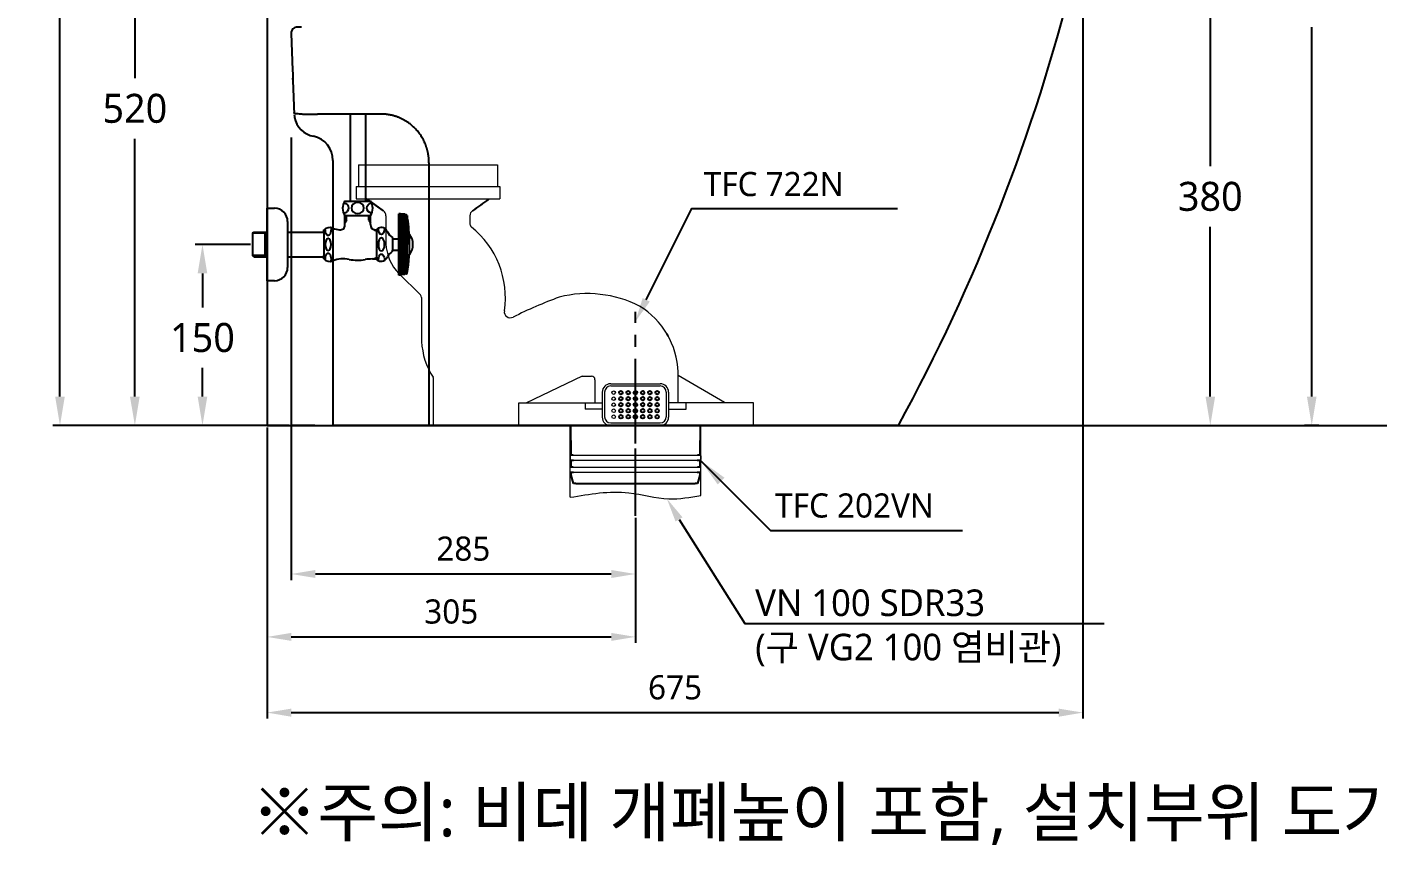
# Model space of a CAD drawing. Extents: x -7692 to 9871, y -72 to 2456.
# Drawn here: x -3938 to -2820, y -72 to 606 of the extents above; entities that cross this region are included whole.
import ezdxf

# ---------------------------------------------------------------- set-up
doc = ezdxf.new("R2010")
doc.units = 0
doc.header["$LTSCALE"] = 20
doc.header["$MEASUREMENT"] = 0
doc.linetypes.add('CENTER', pattern=[2, 1.25, -0.25, 0.25, -0.25])
doc.layers.get('0').update_dxf_attribs({"linetype": 'CONTINUOUS'})
doc.layers.get('DEFPOINTS').update_dxf_attribs({"linetype": 'CONTINUOUS'})
for name, color, linetype in [('1', 7, 'CONTINUOUS'), ('2', 2, 'CONTINUOUS'), ('3', 3, 'CONTINUOUS'), ('4', 4, 'CONTINUOUS'), ('6', 6, 'CONTINUOUS'), ('CEN', 1, 'CENTER'), ('CENTER', 2, 'CENTER')]:
    doc.layers.add(name, color=color, linetype=linetype)
doc.styles.add('GHS', font='romans', dxfattribs={"bigfont": 'ghs'})
doc.styles.add('ROMANS', font='NanumGothic.ttf', dxfattribs={"height": 10.144927})
doc.styles.get("Standard").update_dxf_attribs({"font": 'NanumGothic.ttf'})
doc.dimstyles.get("Standard").update_dxf_attribs({"dimtxt": 2.7, "dimasz": 2.5, "dimexe": 1.5, "dimexo": 1.5, "dimgap": 1.5, "dimtad": 1, "dimdec": 0, "dimlfac": 10, "dimzin": 0, "dimdsep": 46, "dimtxsty": 'Standard', "dimcen": 0, "dimclrt": 2, "dimadec": 0, "dimazin": 0, "dimtfac": 1, "dimtdec": 0, "dimtmove": 0, "dimatfit": 3, "dimfxl": 0, "dimtolj": 1, "dimtzin": 0, "dimarcsym": 0})

# ---------------------------------------------------------------- blocks, each defined once
blk = doc.blocks.new('*D24')
at = {"color": 3, "lineweight": -2, "ltscale": 10}
for p, q in [((-3719.7, 514.2), (-3719.7, 147.8)), ((-3434.7, 199.4), (-3434.7, 147.8)), ((-3699.7, 152.8), (-3454.7, 152.8))]:
    blk.add_line(p, q, dxfattribs=at)
at = {"color": 3, "ltscale": 10}
for points in [[(-3699.7, 156.1), (-3699.7, 149.5), (-3719.7, 152.8)], [(-3454.7, 156.1), (-3454.7, 149.5), (-3434.7, 152.8)]]:
    blk.add_solid(points, dxfattribs=at)
at = {"layer": 'DEFPOINTS', "color": 0, "ltscale": 10}
for p in [(-3719.7, 515.7), (-3434.7, 200.9), (-3434.7, 152.8)]:
    blk.add_point(p, dxfattribs=at)
at = {"color": 2, "ltscale": 10, "insert": (-3577.2, 173.7), "char_height": 20, "attachment_point": 5}
blk.add_mtext('\\A1;285', dxfattribs=at)
blk = doc.blocks.new('*D20')
at = {"color": 3, "lineweight": -2}
for p, q in [((-2908, 985.7), (-2868.7, 985.7)), ((-2874.7, 961.7), (-2874.7, 655.7)), ((-2874.7, 299.7), (-2874.7, 605.7)), ((-2868.7, 275.7), (-2880.7, 275.7))]:
    blk.add_line(p, q, dxfattribs=at)
at = {"color": 3}
for points in [[(-2878.7, 961.7), (-2870.7, 961.7), (-2874.7, 985.7)], [(-2878.7, 299.7), (-2870.7, 299.7), (-2874.7, 275.7)]]:
    blk.add_solid(points, dxfattribs=at)
at = {"layer": 'DEFPOINTS', "color": 0}
for p in [(-2909.8, 985.7), (-2874.7, 275.7), (-2866.9, 275.7)]:
    blk.add_point(p, dxfattribs=at)
at = {"color": 2, "insert": (-2874.7, 630.7), "char_height": 24, "attachment_point": 5}
blk.add_mtext('\\A1;710', dxfattribs=at)
blk = doc.blocks.new('*D22')
at = {"layer": '3', "color": 3, "lineweight": -2}
for p, q in [((-3739.7, 253.3), (-3739.7, 95.7)), ((-3434.7, 199.4), (-3434.7, 95.7)), ((-3719.7, 100.7), (-3454.7, 100.7))]:
    blk.add_line(p, q, dxfattribs=at)
at = {"layer": '3', "color": 3}
for points in [[(-3719.7, 104), (-3719.7, 97.4), (-3739.7, 100.7)], [(-3454.7, 104), (-3454.7, 97.4), (-3434.7, 100.7)]]:
    blk.add_solid(points, dxfattribs=at)
at = {"layer": 'DEFPOINTS', "color": 0}
for p in [(-3739.7, 254.8), (-3434.7, 200.9), (-3434.7, 100.7)]:
    blk.add_point(p, dxfattribs=at)
at = {"layer": '3', "color": 2, "insert": (-3587.2, 121.6), "char_height": 20, "attachment_point": 5}
blk.add_mtext('\\A1;305', dxfattribs=at)
blk = doc.blocks.new('*D23')
at = {"color": 3, "lineweight": -2}
for p, q in [((-3753.4, 425.7), (-3799.2, 425.7)), ((-3793.2, 401.7), (-3793.2, 373.5)), ((-3793.2, 299.7), (-3793.2, 323.5)), ((-3741.5, 275.7), (-3799.2, 275.7))]:
    blk.add_line(p, q, dxfattribs=at)
at = {"color": 3}
for points in [[(-3797.2, 401.7), (-3789.2, 401.7), (-3793.2, 425.7)], [(-3797.2, 299.7), (-3789.2, 299.7), (-3793.2, 275.7)]]:
    blk.add_solid(points, dxfattribs=at)
at = {"layer": 'DEFPOINTS', "color": 0}
for p in [(-3793.2, 425.7), (-3751.6, 425.7), (-3739.7, 275.7)]:
    blk.add_point(p, dxfattribs=at)
at = {"color": 2, "insert": (-3793.2, 348.5), "char_height": 24, "attachment_point": 5}
blk.add_mtext('\\A1;150', dxfattribs=at)
blk = doc.blocks.new('*D25')
at = {"color": 3, "lineweight": -2}
for p, q in [((-3074.2, 655.1), (-2952.7, 655.1)), ((-2958.7, 631.1), (-2958.7, 490.5)), ((-2958.7, 299.7), (-2958.7, 440.3)), ((-3215.1, 275.7), (-2952.7, 275.7))]:
    blk.add_line(p, q, dxfattribs=at)
at = {"color": 3}
for points in [[(-2962.7, 631.1), (-2954.7, 631.1), (-2958.7, 655.1)], [(-2962.7, 299.7), (-2954.7, 299.7), (-2958.7, 275.7)]]:
    blk.add_solid(points, dxfattribs=at)
at = {"layer": 'DEFPOINTS', "color": 0}
for p in [(-3076, 655.1), (-3216.9, 275.7), (-2958.7, 275.7)]:
    blk.add_point(p, dxfattribs=at)
at = {"color": 2, "insert": (-2958.7, 465.4), "char_height": 24, "attachment_point": 5}
blk.add_mtext('\\A1;380', dxfattribs=at)
blk = doc.blocks.new('*D26')
at = {"color": 3, "lineweight": -2}
for p, q in [((-3573.3, 801), (-3855.2, 801)), ((-3849.2, 777), (-3849.2, 563.4)), ((-3849.2, 299.7), (-3849.2, 513.3)), ((-3721.5, 275.7), (-3855.2, 275.7))]:
    blk.add_line(p, q, dxfattribs=at)
at = {"color": 3}
for points in [[(-3853.2, 777), (-3845.2, 777), (-3849.2, 801)], [(-3853.2, 299.7), (-3845.2, 299.7), (-3849.2, 275.7)]]:
    blk.add_solid(points, dxfattribs=at)
at = {"layer": 'DEFPOINTS', "color": 0}
for p in [(-3571.5, 801), (-3849.2, 275.7), (-3719.7, 275.7)]:
    blk.add_point(p, dxfattribs=at)
at = {"color": 2, "insert": (-3849.2, 538.3), "char_height": 24, "attachment_point": 5}
blk.add_mtext('\\A1;520', dxfattribs=at)
blk = doc.blocks.new('BGFB')
at = {"color": 2, "linetype": 'Continuous', "lineweight": 0}
for p, q in [((-57.5, 0), (57.5, 0)), ((-57.5, 0), (-57.5, -18)), ((57.5, 0), (57.5, -18)), ((-59.5, -18), (59.5, -18)), ((-59.5, -18), (-59.5, -28)), ((59.5, -18), (59.5, -28)), ((-59.5, -28), (59.5, -28)), ((-36.9, -38), (-50.8, -28)), ((36.9, -38.1), (50.8, -28)), ((-34.8, -42.1), (-34.8, -65.3)), ((34.8, -42.1), (34.8, -49.1)), ((-24.1, -89.9), (-6.2, -107.6)), ((-5.3, -109.8), (-5.3, -146.3)), ((4.7, -215.9), (4.7, -177.4)), ((127.8, -174.9), (81.1, -197.3)), ((127.8, -174.9), (135.3, -174.9)), ((138.3, -177.9), (138.3, -197.3)), ((207.1, -196.8), (207.1, -171.6)), ((207.3, -174.1), (245.6, -196.4)), ((144.3, -188.3), (144.3, -208.9)), ((146.3, -188.1), (146.3, -208.6)), ((151.3, -181.3), (192.3, -181.3)), ((151.3, -183.1), (192.3, -183.1)), ((197.3, -188.1), (197.3, -208.6)), ((199.3, -188.3), (199.3, -208.9)), ((144.3, -197.3), (75.1, -197.3)), ((75.1, -197.3), (75.1, -215.9)), ((130.2, -197.3), (130.2, -202.4)), ((199.3, -196.8), (269.2, -196.8)), ((213.7, -202.4), (213.7, -196.8)), ((269.2, -196.8), (269.2, -215.9)), ((144.3, -202.4), (130.2, -202.4)), ((199.3, -202.4), (213.7, -202.4)), ((4.7, -215.9), (269.2, -215.9)), ((151.3, -213.6), (192.3, -213.6)), ((117.8, -240.9), (117.8, -243.9)), ((118.5, -240.4), (118.3, -240.4)), ((118.5, -244.4), (118.3, -244.4)), ((118.5, -240.4), (225.4, -240.4)), ((118.5, -244.4), (225.4, -244.4)), ((225.9, -240.9), (225.9, -243.9)), ((120.3, -250.4), (223.3, -250.4)), ((120.6, -254.4), (223, -254.4))]:
    blk.add_line(p, q, dxfattribs=at)
at = {"color": 3, "linetype": 'Continuous', "lineweight": 0}
for p, q in [((117.8, -275.3), (117.8, -215.9)), ((225.9, -273.8), (225.9, -215.9))]:
    blk.add_line(p, q, dxfattribs=at)
at = {"color": 2}
for p, q in [((118.5, -240.4), (118.4, -215.9)), ((225.3, -215.9), (225.2, -240.4)), ((118.5, -244.4), (120.6, -244.4)), ((118.6, -250.4), (118.5, -244.4)), ((223, -244.4), (225.2, -244.4)), ((225.2, -240.4), (223.3, -240.4)), ((225.2, -244.4), (225.1, -250.4)), ((120.3, -250.4), (118.3, -250.4)), ((118.3, -254.4), (120.6, -254.4)), ((118.6, -256.9), (118.6, -254.4)), ((120.4, -263.9), (118.6, -256.9)), ((223, -254.4), (225.4, -254.4)), ((225.1, -256.9), (223.2, -263.9)), ((225.4, -250.4), (223.3, -250.4)), ((225.1, -254.4), (225.1, -256.9)), ((122.4, -263.9), (120.4, -263.9)), ((122.4, -263.9), (171.8, -263.9)), ((171.8, -263.9), (221.2, -263.9)), ((223.2, -263.9), (221.2, -263.9))]:
    blk.add_line(p, q, dxfattribs=at)
blk.add_line((120.3, -240.4), (118.5, -240.4))
at = {"color": 2, "linetype": 'Continuous', "lineweight": 0}
for centre in [(153.8, -188.6), (153.8, -193.6), (153.8, -198.6), (153.8, -203.6), (153.8, -208.6)]:
    blk.add_circle(centre, 1.5, dxfattribs=at)
for centre, radius, start, end in [((-39.8, -42.1), 5, 0.0447, 54.1067), ((39.8, -42.1), 5, 125.8861, 179.7556), ((37.8, -49.1), 3, 179.7556, 231.4151), ((-10.7, -109.9), 74.8, 351.5468, 51.4151), ((1.6, -64.1), 36.4, 181.8849, 225.0733), ((-8.3, -109.8), 3, 0.0895, 45.2408), ((239.8, -464.9), 378.8, 110.2437, 116.5549), ((132, -202.9), 96.3, 63.2809, 103.9725), ((68.2, -121.6), 5, 171.5468, 296.5549), ((140.2, -174), 67, 2.0828, 58.4605), ((52.8, -143.8), 58.1, 182.4762, 213.3534), ((1.7, -177.4), 3, 0, 33.3534), ((135.3, -177.9), 3, 0, 90), ((151.3, -188.3), 7, 90, 180), ((151.3, -188.1), 5, 90, 180), ((192.3, -188.3), 7, 360, 90), ((192.3, -188.1), 5, 0, 90), ((247.1, -193.8), 3, 239.7939, 270), ((151.3, -208.9), 7, 179.7381, 270), ((151.3, -208.6), 5, 180, 270), ((192.3, -208.6), 5, 270, 0), ((192.3, -208.9), 7, 270, 0), ((118.3, -240.9), 0.5, 90, 180), ((118.3, -243.9), 0.5, 180, 270), ((225.4, -240.9), 0.5, 0, 90), ((225.4, -243.9), 0.5, 270, 360), ((118.3, -250.9), 0.5, 90, 180), ((118.3, -253.9), 0.5, 180, 270), ((225.4, -250.9), 0.5, 0, 90), ((225.4, -253.9), 0.5, 270, 0)]:
    blk.add_arc(centre, radius, start, end, dxfattribs=at)
at = {"color": 3, "linetype": 'Continuous', "lineweight": 0}
blk.add_spline([(117.8, -275.3), (166.2, -271.5), (199.4, -276.5), (225.9, -273.8)], degree=3, dxfattribs=at)
at = {"layer": '1', "color": 252, "linetype": 'Continuous'}
for q in [(-50.8, -28), (-50.1, -28.5), (-50.1, -28.5), (-50.1, -28.5)]:
    blk.add_line((-36.9, -38), q, dxfattribs=at)
at = {"layer": '1', "color": 2, "linetype": 'Continuous'}
for centre in [(159.8, -188.6), (159.8, -188.6), (165.8, -188.6), (165.8, -188.6), (171.8, -188.6), (177.8, -188.6), (177.8, -188.6), (183.8, -188.6), (183.8, -188.6), (189.8, -188.6), (189.8, -188.6), (159.8, -193.6), (159.8, -193.6), (159.8, -198.6), (159.8, -198.6), (165.8, -193.6), (165.8, -193.6), (165.8, -198.6), (165.8, -198.6), (171.8, -193.6), (171.8, -198.6), (177.8, -193.6), (177.8, -193.6), (177.8, -198.6), (177.8, -198.6), (183.8, -193.6), (183.8, -193.6), (183.8, -198.6), (183.8, -198.6), (189.8, -193.6), (189.8, -193.6), (189.8, -198.6), (189.8, -198.6), (159.8, -203.6), (159.8, -203.6), (159.8, -208.6), (159.8, -208.6), (165.8, -203.6), (165.8, -203.6), (165.8, -208.6), (165.8, -208.6), (171.8, -203.6), (171.8, -208.6), (171.8, -208.6), (177.8, -203.6), (177.8, -203.6), (177.8, -208.6), (177.8, -208.6), (183.8, -203.6), (183.8, -203.6), (183.8, -208.6), (183.8, -208.6), (189.8, -203.6), (189.8, -203.6), (189.8, -208.6), (189.8, -208.6)]:
    blk.add_circle(centre, 1.5, dxfattribs=at)
at = {"layer": '1', "color": 252, "linetype": 'Continuous'}
for centre in [(171.8, -188.6), (171.8, -193.6), (171.8, -198.6), (171.8, -203.6)]:
    blk.add_circle(centre, 1.5, dxfattribs=at)
for points, degree in [([(50.1, -28.5), (36.9, -38)], 1), ([(50.1, -28.5), (45.7, -31.7), (41.3, -34.8), (36.9, -38)], 3), ([(50.1, -28.5), (36.9, -38)], 1), ([(50.1, -28.5), (45.7, -31.7), (41.3, -34.8), (36.9, -38)], 3), ([(197.9, -139.9), (198.2, -140.5), (198.5, -141), (198.8, -141.6)], 3), ([(197.9, -139.9), (198.2, -140.5), (198.5, -141), (198.8, -141.6)], 3)]:
    blk.add_open_spline(points, degree=degree, dxfattribs=at)
at = {"layer": 'CEN'}
blk.add_line((171.8, -269.9), (171.8, -196.9), dxfattribs=at)
blk = doc.blocks.new('*D17')
at = {"color": 3, "lineweight": -2}
for p, q in [((-3064.2, 687.1), (-3064.2, 33)), ((-3739.7, 274.2), (-3739.7, 33)), ((-3719.7, 38), (-3084.2, 38))]:
    blk.add_line(p, q, dxfattribs=at)
at = {"color": 3}
for points in [[(-3719.7, 41.3), (-3719.7, 34.6), (-3739.7, 38)], [(-3084.2, 41.3), (-3084.2, 34.6), (-3064.2, 38)]]:
    blk.add_solid(points, dxfattribs=at)
at = {"layer": 'DEFPOINTS', "color": 0}
for p in [(-3064.2, 688.6), (-3739.7, 275.7), (-3064.2, 38)]:
    blk.add_point(p, dxfattribs=at)
at = {"color": 2, "insert": (-3401.9, 58.8), "char_height": 20, "attachment_point": 5}
blk.add_mtext('\\A1;675', dxfattribs=at)
blk = doc.blocks.new('*D27')
at = {"color": 3, "lineweight": -2}
for p, q in [((-3546.3, 1213.7), (-3917.2, 1213.7)), ((-3911.2, 1189.7), (-3911.2, 769.8)), ((-3911.2, 299.7), (-3911.2, 719.6)), ((-3741.5, 275.7), (-3917.2, 275.7))]:
    blk.add_line(p, q, dxfattribs=at)
at = {"color": 3}
for points in [[(-3915.2, 1189.7), (-3907.2, 1189.7), (-3911.2, 1213.7)], [(-3915.2, 299.7), (-3907.2, 299.7), (-3911.2, 275.7)]]:
    blk.add_solid(points, dxfattribs=at)
at = {"layer": 'DEFPOINTS', "color": 0}
for p in [(-3544.5, 1213.7), (-3911.2, 275.7), (-3739.7, 275.7)]:
    blk.add_point(p, dxfattribs=at)
at = {"color": 2, "insert": (-3911.2, 744.7), "char_height": 24, "attachment_point": 5}
blk.add_mtext('\\A1;940', dxfattribs=at)

msp = doc.modelspace()

# ---------------------------------------------------------------- linework, layer by layer
for p, q in [((-3712, 605.7), (-3714.7, 605.7)), ((-3712.1, 605.8), (-3712.2, 605.8)), ((-3712.1, 605.8), (-3712.1, 605.8)), ((-3711.3, 605.8), (-3712, 605.6)), ((-3719.7, 600.5), (-3718.6, 570.1)), ((-3718.6, 570.1), (-3718.6, 570.1)), ((-3718.4, 563.9), (-3718.3, 562.2)), ((-3685.3, 495.3), (-3685.3, 275.7)), ((-3605.7, 493.4), (-3605.7, 275.7)), ((-3719.7, 295.3), (-3719.7, 275.7)), ((-3700.1, 275.7), (-3719.7, 275.7)), ((-3683.3, 275.7), (-3685.3, 275.7)), ((-3662.9, 275.7), (-3683.3, 275.7)), ((-3665.1, 275.7), (-3216.9, 275.7)), ((-3641.1, 275.7), (-3662.9, 275.7)), ((-3631, 275.7), (-3641.1, 275.7)), ((-3627.9, 275.7), (-3631, 275.7)), ((-3608.2, 275.7), (-3627.9, 275.7)), ((-3350.7, 275.7), (-3608.2, 275.7)), ((-3270.8, 275.7), (-3350.7, 275.7)), ((-3239.7, 275.7), (-3270.8, 275.7)), ((-3216.9, 275.7), (-3239.7, 275.7))]:
    msp.add_line(p, q)
at = {"flags": 128}
for points in [[(-3718.6, 570.1), (-3718.5, 566.9), (-3718.4, 563.7)], [(-3717.3, 533.3), (-3717.1, 532), (-3717, 530.9)]]:
    msp.add_lwpolyline(points, dxfattribs=at)
for centre, radius, start, end in [((-4596.4, 1027.4), 1571, 331.4141, 345.9855), ((-3714.7, 600.7), 5, 90, 182), ((-3697.7, 534.7), 19.7, 191.2535, 259.6615), ((-3705.3, 495.7), 20, 358.75, 78.2575)]:
    msp.add_arc(centre, radius, start, end)
for points, degree in [([(-3712, 605.6), (-3712, 605.7)], 1), ([(-3718.4, 563.5), (-3718.1, 554), (-3717.7, 544.5), (-3717.4, 535)], 3), ([(-3718.3, 562.2), (-3718.4, 563.5)], 1)]:
    msp.add_open_spline(points, degree=degree)
for points, knots in [([(-3711.6, 605.7), (-3711.7, 605.7), (-3711.8, 605.7), (-3711.9, 605.7), (-3712, 605.7)], [0, 0, 0, 0, 0.146141, 1, 1, 1, 1]), ([(-3717.4, 535), (-3717.4, 534.9), (-3717.3, 534.8), (-3716.8, 534.6), (-3716.5, 534.4), (-3715.5, 534.2), (-3714.9, 534.1), (-3713.5, 534), (-3712.6, 533.9), (-3710.7, 533.8), (-3709.7, 533.7), (-3707.5, 533.6), (-3706.3, 533.6), (-3703.9, 533.6), (-3702.7, 533.6), (-3700.3, 533.6), (-3699.1, 533.7), (-3697.9, 533.7)], [0, 0, 0, 0, 0.125, 0.125, 0.25, 0.25, 0.375, 0.375, 0.5, 0.5, 0.625, 0.625, 0.75, 0.75, 0.875, 0.875, 1, 1, 1, 1]), ([(-3717.4, 534.2), (-3717.4, 534.2), (-3717.4, 534.2), (-3717.4, 534.3), (-3717.4, 534.3), (-3717.4, 534.4), (-3717.4, 534.4), (-3717.4, 534.5), (-3717.4, 534.5), (-3717.4, 534.6), (-3717.4, 534.6), (-3717.4, 534.7), (-3717.4, 534.8), (-3717.4, 534.8), (-3717.4, 534.9), (-3717.4, 534.9), (-3717.4, 535), (-3717.4, 535)], [0, 0, 0, 0, 0.118734, 0.209936, 0.295789, 0.385006, 0.430214, 0.477439, 0.516047, 0.55608, 0.606205, 0.684899, 0.742154, 0.811968, 0.880197, 0.942874, 1, 1, 1, 1]), ([(-3717.4, 535), (-3717.4, 535), (-3717.4, 535), (-3717.4, 535), (-3717.4, 535), (-3717.4, 535)], [0, 0, 0, 0, 0.321936, 0.655099, 1, 1, 1, 1]), ([(-3645.6, 533.7), (-3647.3, 533.7), (-3650.6, 533.7), (-3655.6, 533.7), (-3660.6, 533.7), (-3665.4, 533.7), (-3670.3, 533.7), (-3675, 533.7), (-3679.7, 533.7), (-3684.3, 533.7), (-3688.9, 533.7), (-3693.4, 533.7), (-3696.4, 533.7), (-3697.9, 533.7)], [0, 0, 0, 0, 0.096757, 0.192348, 0.286772, 0.380028, 0.472113, 0.563028, 0.65277, 0.741339, 0.828735, 0.914955, 1, 1, 1, 1]), ([(-3605.7, 493.4), (-3605.7, 493.6), (-3605.7, 494), (-3605.7, 494.6), (-3605.7, 495.2), (-3605.7, 495.8), (-3605.8, 496.5), (-3605.8, 497.1), (-3605.9, 497.7), (-3605.9, 498.3), (-3606, 498.9), (-3606.1, 499.5), (-3606.2, 500.1), (-3606.3, 500.7), (-3606.4, 501.3), (-3606.5, 501.9), (-3606.6, 502.5), (-3606.8, 503), (-3606.9, 503.6), (-3607.1, 504.2), (-3607.2, 504.8), (-3607.4, 505.3), (-3607.6, 505.9), (-3607.8, 506.4), (-3608, 507), (-3608.1, 507.6), (-3608.4, 508.1), (-3609, 509.7), (-3610.2, 512.3), (-3612.2, 515.7), (-3614.5, 519), (-3617, 521.7), (-3619.5, 524.1), (-3621.7, 525.8), (-3623.9, 527.3), (-3625.8, 528.5), (-3627.9, 529.6), (-3629.7, 530.5), (-3631.1, 531), (-3632.1, 531.4), (-3633.2, 531.8), (-3634.2, 532.1), (-3635.3, 532.4), (-3636.3, 532.7), (-3637.4, 532.9), (-3638.6, 533.1), (-3639.7, 533.3), (-3640.9, 533.5), (-3642, 533.6), (-3643.2, 533.7), (-3644.4, 533.7), (-3645.2, 533.7), (-3645.6, 533.7)], [0, 0, 0, 0, 0.00991, 0.019796, 0.029655, 0.039489, 0.049296, 0.059077, 0.068831, 0.078558, 0.088258, 0.097931, 0.107577, 0.117195, 0.126786, 0.13635, 0.145886, 0.155394, 0.164876, 0.174329, 0.183755, 0.193154, 0.202525, 0.21187, 0.221187, 0.230477, 0.23974, 0.248976, 0.312279, 0.375571, 0.438843, 0.502086, 0.55081, 0.601393, 0.637152, 0.673759, 0.711215, 0.749519, 0.766356, 0.783353, 0.80051, 0.817829, 0.835309, 0.852951, 0.870757, 0.888727, 0.906861, 0.92516, 0.943624, 0.962253, 0.981045, 1, 1, 1, 1])]:
    msp.add_open_spline(points, degree=3, knots=knots)
at = {"layer": '3'}
for points in [[(-3425.8, 379.9), (-3388, 455.6), (-3217.7, 455.6)], [(-3398.6, 198), (-3344, 111.7), (-3046.5, 111.7)]]:
    msp.add_lwpolyline(points, dxfattribs=at)
msp.add_solid([(-3422.8, 378.4), (-3434.7, 362), (-3428.7, 381.4)], dxfattribs=at)
at = {"layer": '3', "color": 3}
msp.add_solid([(-3401.5, 196.3), (-3408.7, 215.2), (-3395.7, 199.7)], dxfattribs=at)
at = {"layer": '4'}
for p, q in [((-3671, 533.7), (-3671, 461.7)), ((-3658.3, 533.7), (-3658.3, 461.7)), ((-3675.2, 461.7), (-3671, 461.7)), ((-3671, 461.7), (-3654.2, 461.7)), ((-3739.7, 395.7), (-3739.7, 455.7)), ((-3739.7, 455.7), (-3733.7, 455.7)), ((-3675.2, 449.7), (-3654.2, 449.7)), ((-3675.2, 441.8), (-3675.2, 449.7)), ((-3673.9, 445.7), (-3673.9, 449.7)), ((-3655.4, 445.7), (-3655.4, 449.7)), ((-3654.2, 442.2), (-3654.2, 449.7)), ((-3629.2, 451.2), (-3630.7, 451.2)), ((-3630.7, 450.2), (-3630.7, 451.2)), ((-3630.7, 425.7), (-3630.7, 450.2)), ((-3629.2, 451), (-3629.2, 451.2)), ((-3629.2, 451), (-3629.2, 425.7)), ((-3625.7, 450.3), (-3629.2, 450.3)), ((-3625.7, 449.3), (-3629.2, 449.3)), ((-3625.7, 448.3), (-3629.2, 448.3)), ((-3625.7, 450.7), (-3628.9, 450.7)), ((-3625.2, 450.2), (-3625.7, 450.7)), ((-3625.7, 450.7), (-3625.7, 425.7)), ((-3624.4, 450.2), (-3625.2, 450.2)), ((-3625.2, 450.2), (-3625.2, 425.7)), ((-3623.8, 449.7), (-3623.8, 425.7)), ((-3722.7, 444.7), (-3722.7, 406.7)), ((-3692.7, 435), (-3692.7, 437.7)), ((-3675.2, 445.7), (-3673.9, 445.7)), ((-3673.9, 445.7), (-3675.2, 443.6)), ((-3655.4, 445.7), (-3654.2, 445.7)), ((-3655.4, 445.7), (-3654.2, 443.6)), ((-3649.7, 437), (-3651, 437.9)), ((-3649.7, 437.7), (-3648.8, 437.7)), ((-3649.7, 437), (-3649.7, 437.7)), ((-3649.7, 437), (-3648.8, 437)), ((-3648.8, 437.7), (-3648.8, 438.4)), ((-3648.8, 413.7), (-3648.8, 437.7)), ((-3640.7, 437), (-3640.1, 436.1)), ((-3625.7, 447.3), (-3629.2, 447.3)), ((-3625.7, 446.3), (-3629.2, 446.3)), ((-3625.7, 445.3), (-3629.2, 445.3)), ((-3625.7, 444.3), (-3629.2, 444.3)), ((-3625.7, 443.3), (-3629.2, 443.3)), ((-3625.7, 442.3), (-3629.2, 442.3)), ((-3625.7, 441.3), (-3629.2, 441.3)), ((-3625.7, 440.3), (-3629.2, 440.3)), ((-3625.7, 439.3), (-3629.2, 439.3)), ((-3625.7, 438.3), (-3629.2, 438.3)), ((-3625.7, 437.3), (-3629.2, 437.3)), ((-3625.7, 436.3), (-3629.2, 436.3)), ((-3751.7, 435), (-3750.7, 436)), ((-3741.2, 435), (-3751.7, 435)), ((-3751.6, 416.5), (-3751.6, 435)), ((-3750.7, 436), (-3739.7, 436)), ((-3741.2, 415.5), (-3741.2, 436)), ((-3741.2, 435), (-3740.2, 436)), ((-3739.7, 435.4), (-3739.7, 416.1)), ((-3722.7, 436), (-3692.7, 436)), ((-3692.7, 435), (-3692.7, 416.5)), ((-3635.8, 431.5), (-3635.8, 430.5)), ((-3635.8, 430.5), (-3635.8, 421)), ((-3635.8, 430.5), (-3630.7, 430.5)), ((-3630.7, 400.2), (-3630.7, 425.7)), ((-3625.7, 435.3), (-3629.2, 435.3)), ((-3625.7, 434.3), (-3629.2, 434.3)), ((-3625.7, 433.3), (-3629.2, 433.3)), ((-3625.7, 432.3), (-3629.2, 432.3)), ((-3625.7, 431.3), (-3629.2, 431.3)), ((-3625.7, 430.3), (-3629.2, 430.3)), ((-3625.7, 429.3), (-3629.2, 429.3)), ((-3625.7, 428.3), (-3629.2, 428.3)), ((-3625.7, 427.3), (-3629.2, 427.3)), ((-3625.7, 426.3), (-3629.2, 426.3)), ((-3629.2, 400.4), (-3629.2, 425.7)), ((-3625.7, 425.1), (-3629.2, 425.1)), ((-3625.7, 400.7), (-3625.7, 425.7)), ((-3625.2, 401.2), (-3625.2, 425.7)), ((-3623.8, 401.7), (-3623.8, 425.7)), ((-3741.2, 416.5), (-3751.7, 416.5)), ((-3750.7, 415.5), (-3751.7, 416.5)), ((-3750.7, 415.5), (-3739.7, 415.5)), ((-3740.2, 415.5), (-3741.2, 416.5)), ((-3722.7, 415.5), (-3692.7, 415.5)), ((-3692.7, 413.7), (-3692.7, 416.5)), ((-3692.7, 415.5), (-3692.7, 415.3)), ((-3692.7, 413.7), (-3692.7, 415.3)), ((-3649.7, 414.5), (-3651, 413.7)), ((-3649.7, 414.5), (-3648.8, 414.5)), ((-3649.7, 413.7), (-3649.7, 414.5)), ((-3640.7, 414.4), (-3640.1, 415.4)), ((-3635.8, 421), (-3630.7, 421)), ((-3635.8, 420), (-3635.8, 421)), ((-3625.7, 424.1), (-3629.2, 424.1)), ((-3625.7, 423.1), (-3629.2, 423.1)), ((-3625.7, 422.1), (-3629.2, 422.1)), ((-3625.7, 421.1), (-3629.2, 421.1)), ((-3625.7, 420.1), (-3629.2, 420.1)), ((-3625.7, 419.1), (-3629.2, 419.1)), ((-3625.7, 418.1), (-3629.2, 418.1)), ((-3625.7, 417.1), (-3629.2, 417.1)), ((-3625.7, 416.1), (-3629.2, 416.1)), ((-3625.7, 415.1), (-3629.2, 415.1)), ((-3625.7, 414.1), (-3629.2, 414.1)), ((-3652.4, 413.7), (-3648.8, 413.7)), ((-3648.8, 413), (-3648.8, 413.7)), ((-3625.7, 413.1), (-3629.2, 413.1)), ((-3625.7, 412.1), (-3629.2, 412.1)), ((-3625.7, 411.1), (-3629.2, 411.1)), ((-3625.7, 410.1), (-3629.2, 410.1)), ((-3625.7, 409.1), (-3629.2, 409.1)), ((-3625.7, 408.2), (-3629.2, 408.2)), ((-3625.7, 407.2), (-3629.2, 407.2)), ((-3625.7, 406.2), (-3629.2, 406.2)), ((-3625.7, 405.2), (-3629.2, 405.2)), ((-3625.7, 404.2), (-3629.2, 404.2)), ((-3625.7, 403.2), (-3629.2, 403.2)), ((-3733.7, 395.7), (-3739.7, 395.7)), ((-3629.2, 400.3), (-3630.7, 400.3)), ((-3625.7, 402.2), (-3629.2, 402.2)), ((-3625.7, 401.2), (-3629.2, 401.2)), ((-3629.2, 400.5), (-3629.2, 400.3)), ((-3625.7, 400.8), (-3628.9, 400.8)), ((-3625.2, 401.3), (-3625.7, 400.8)), ((-3624.4, 401.3), (-3625.2, 401.3))]:
    msp.add_line(p, q, dxfattribs=at)
for centre, radius, start, end in [((-3667.2, 455.7), 10, 143.1301, 216.8699), ((-3662.2, 455.7), 10, 323.1301, 36.8699), ((-3733.7, 444.7), 11, 0, 90), ((-3628.9, 451), 0.3, 180, 270), ((-3624.4, 449.5), 0.7, 9.4934, 90), ((-3766.7, 425.7), 145, 1.9431, 9.4934), ((-3687.8, 432.7), 7, 69.0339, 134.5129), ((-3676.4, 462.4), 24.8, 249.0339, 262.2883), ((-3679.2, 441.8), 4, 262.2883, 0), ((-3649.7, 442.2), 4.5, 180, 270), ((-3645.3, 434.4), 5.36, 30, 130.4306), ((-3628, 443.1), 14, 210, 236.1902), ((-3766.7, 425.7), 145, 350.5066, 1.9431), ((-3632.9, 425.7), 14, 0.2473, 38.2141), ((-3632.9, 425.8), 14, 321.7859, 359.7527), ((-3645.3, 417.1), 5.36, 229.5694, 330), ((-3628, 408.4), 14, 123.8098, 150), ((-3733.7, 406.7), 11, 270, 0), ((-3687.8, 418.7), 7, 225.5, 290.9661), ((-3676.4, 389), 24.8, 79.2627, 110.9661), ((-3664.7, 450.7), 38, 259.2627, 279.3048), ((-3652.4, 375.7), 38, 90, 99.3048), ((-3628.9, 400.5), 0.3, 90, 180), ((-3624.4, 402), 0.7, 270, 350.5066)]:
    msp.add_arc(centre, radius, start, end, dxfattribs=at)
at = {"layer": '4', "extrusion": (0, 0, -1)}
for centre, major_axis, ratio, start_param, end_param in [((-3677.4, 455.9), (-5.23, 0), 0.866391, 1.824119, 4.49897), ((-3651.9, 455.9), (-5.23, 0), 0.866391, 4.942097, 7.58465), ((-3689.1, 438.2), (0, -5.22), 0.46009, 4.433611, 7.934688), ((-3645, 439.3), (0, -5.4), 0.478204, 4.79078, 7.834251), ((-3689.1, 413.3), (0, -5.22), 0.46009, 1.472186, 5.009627), ((-3645, 412.4), (0, -5.4), 0.478204, 1.540108, 4.68362)]:
    msp.add_ellipse(centre, major_axis=major_axis, ratio=ratio, start_param=start_param, end_param=end_param, dxfattribs=at)
for centre, major_axis, ratio in [((-3664.7, 455.9), (-5.23, 0), 0.866391), ((-3689.1, 425.7), (0, -5.22), 0.46009), ((-3645, 425.7), (0, -5.4), 0.478204)]:
    msp.add_ellipse(centre, major_axis=major_axis, ratio=ratio, dxfattribs=at)
at = {"layer": '6'}
msp.add_lwpolyline([(-2739.7, 2200.8), (-3739.7, 2200.8), (-3739.7, 275.7), (-1812.2, 275.7), (-1812.2, 1300.7)], dxfattribs=at)
at = {"layer": 'CENTER', "color": 1, "linetype": 'CENTER', "ltscale": 2}
msp.add_line((-3434.7, 200.9), (-3434.7, 370), dxfattribs=at)

# ---------------------------------------------------------------- block references
at = {"color": 1}
msp.add_blockref('BGFB', (-3606.5, 491.6), dxfattribs=at)

# ---------------------------------------------------------------- texts
at = {"layer": '2', "attachment_point": 4, "style": 'ROMANS'}
for s, insert, char_height in [('TFC 722N', (-3378.1, 475.6), 20), ('TFC 202VN', (-3319, 209.4), 20), ('VN 100 SDR33\\P(구 VG2 100 염비관)', (-3335.5, 108.2), 22)]:
    msp.add_mtext(s, dxfattribs=dict(at, insert=insert, char_height=char_height))
at = {"layer": '3', "color": 1, "insert": (-3752.6, -24.4), "char_height": 40, "attachment_point": 1, "style": 'GHS'}
msp.add_mtext_dynamic_manual_height_columns('{\\fNanumGothic|b0|i0|c129|p50;※주의: 비데 개폐높이 포함, 설치부위 도기허용차는 ±5%이므로 반드시 실측 확인 후 시공하십시오.}', width=2648.262, gutter_width=13.5, heights=[0], dxfattribs=at)

# ---------------------------------------------------------------- dimensions: what is measured, and where the dimension line sits
for base, p1, p2, text, picture, middle in [((-3911.2, 275.7), (-3544.5, 1213.7), (-3739.7, 275.7), '940', '*D27', (-3911.2, 744.7)), ((-3849.2, 275.7), (-3571.5, 801), (-3719.7, 275.7), '520', '*D26', (-3849.2, 538.3))]:
    dim = msp.add_linear_dim(base=base, p1=p1, p2=p2, angle=90, text=text, dimstyle='Standard', override={"dimscale": 1.2, "dimtxt": 20, "dimasz": 20, "dimexe": 5, "dimgap": 10, "dimtih": 1, "dimtoh": 1, "dimlfac": 1, "dimzin": 12, "dimclrd": 3, "dimclre": 3, "dimazin": 2, "dimarcsym": 1})
    dim.commit()
    dim.dimension.update_dxf_attribs({"geometry": picture, "text_midpoint": middle})
for base, p1, p2, picture, middle in [((-2874.7, 275.7), (-2909.8, 985.7), (-2866.9, 275.7), '*D20', (-2874.7, 630.7)), ((-3793.2, 425.7), (-3739.7, 275.7), (-3751.6, 425.7), '*D23', (-3793.2, 348.5))]:
    dim = msp.add_linear_dim(base=base, p1=p1, p2=p2, angle=90, dimstyle='Standard', override={"dimscale": 1.2, "dimtxt": 20, "dimasz": 20, "dimexe": 5, "dimgap": 10, "dimtih": 1, "dimtoh": 1, "dimlfac": 1, "dimzin": 12, "dimclrd": 3, "dimclre": 3, "dimazin": 2, "dimarcsym": 1})
    dim.commit()
    dim.dimension.update_dxf_attribs({"geometry": picture, "text_midpoint": middle, "dimtype": 160})
dim = msp.add_linear_dim(base=(-3064.2, 38), p1=(-3739.7, 275.7), p2=(-3064.2, 688.6), text='675', dimstyle='Standard', override={"dimtxt": 20, "dimasz": 20, "dimexe": 5, "dimgap": 10, "dimlfac": 1, "dimzin": 12, "dimclrd": 3, "dimclre": 3, "dimazin": 2, "dimarcsym": 1})
dim.commit()
dim.dimension.update_dxf_attribs({"geometry": '*D17', "text_midpoint": (-3401.9, 38), "dimtype": 160})
dim = msp.add_linear_dim(base=(-2958.7, 275.7), p1=(-3076, 655.1), p2=(-3216.9, 275.7), angle=90, text='380', dimstyle='Standard', override={"dimscale": 1.2, "dimtxt": 20, "dimasz": 20, "dimexe": 5, "dimgap": 10, "dimtih": 1, "dimtoh": 1, "dimlfac": 1, "dimzin": 12, "dimclrd": 3, "dimclre": 3, "dimazin": 2, "dimarcsym": 1})
dim.commit()
dim.dimension.update_dxf_attribs({"geometry": '*D25', "text_midpoint": (-2958.7, 465.4), "dimtype": 160})
at = {"color": 7, "ltscale": 10}
dim = msp.add_linear_dim(base=(-3434.7, 152.8), p1=(-3719.7, 515.7), p2=(-3434.7, 200.9), dimstyle='Standard', override={"dimtxt": 20, "dimasz": 20, "dimexe": 5, "dimgap": 10, "dimlfac": 1, "dimclrd": 3, "dimclre": 3}, dxfattribs=at)
dim.commit()
dim.dimension.update_dxf_attribs({"geometry": '*D24', "text_midpoint": (-3577.2, 173.7)})
at = {"layer": '3'}
dim = msp.add_linear_dim(base=(-3434.7, 100.7), p1=(-3739.7, 254.8), p2=(-3434.7, 200.9), dimstyle='Standard', override={"dimtxt": 20, "dimasz": 20, "dimexe": 5, "dimgap": 10, "dimlfac": 1, "dimclrd": 3, "dimclre": 3}, dxfattribs=at)
dim.commit()
dim.dimension.update_dxf_attribs({"geometry": '*D22', "text_midpoint": (-3587.2, 121.6)})

# ---------------------------------------------------------------- leaders
msp.add_leader([(-3380.7, 246.8), (-3323, 188.7), (-3163.9, 188.7)], dimstyle='Standard', override={"dimscale": 1.2, "dimtxt": 20, "dimasz": 20, "dimexe": 5, "dimgap": 10, "dimtad": 0, "dimlfac": 1, "dimzin": 12, "dimclrd": 3, "dimclre": 3, "dimazin": 2, "dimarcsym": 1})

doc.saveas('drawing.dxf')
